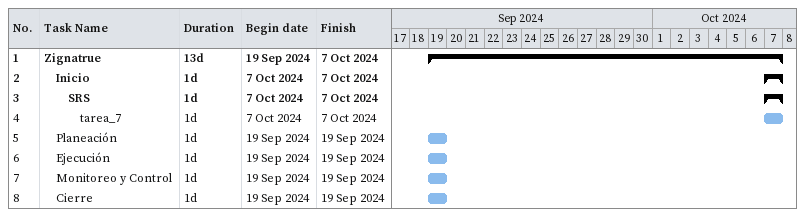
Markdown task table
| ID | Level | Task | Duration | Start | Finish |
|---|---|---|---|---|---|
| 1 | 1 | **Zignatrue** | 13d | 2024-09-19 | 2024-10-07 |
| 2 | 2 | **Inicio** | 1d | 2024-10-07 | 2024-10-07 |
| 3 | 3 | **SRS** | 1d | 2024-10-07 | 2024-10-07 |
| 4 | 4 | tarea_7 | 1d | 2024-10-07 | 2024-10-07 |
| 5 | 2 | Planeación | 1d | 2024-09-19 | 2024-09-19 |
| 6 | 2 | Ejecución | 1d | 2024-09-19 | 2024-09-19 |
| 7 | 2 | Monitoreo y Control | 1d | 2024-09-19 | 2024-09-19 |
| 8 | 2 | Cierre | 1d | 2024-09-19 | 2024-09-19 |
